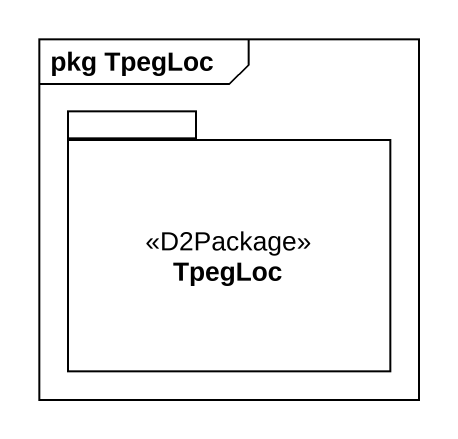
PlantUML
@startuml
mainframe pkg TpegLoc
package TpegLoc <<D2Package>> {
}
@enduml
